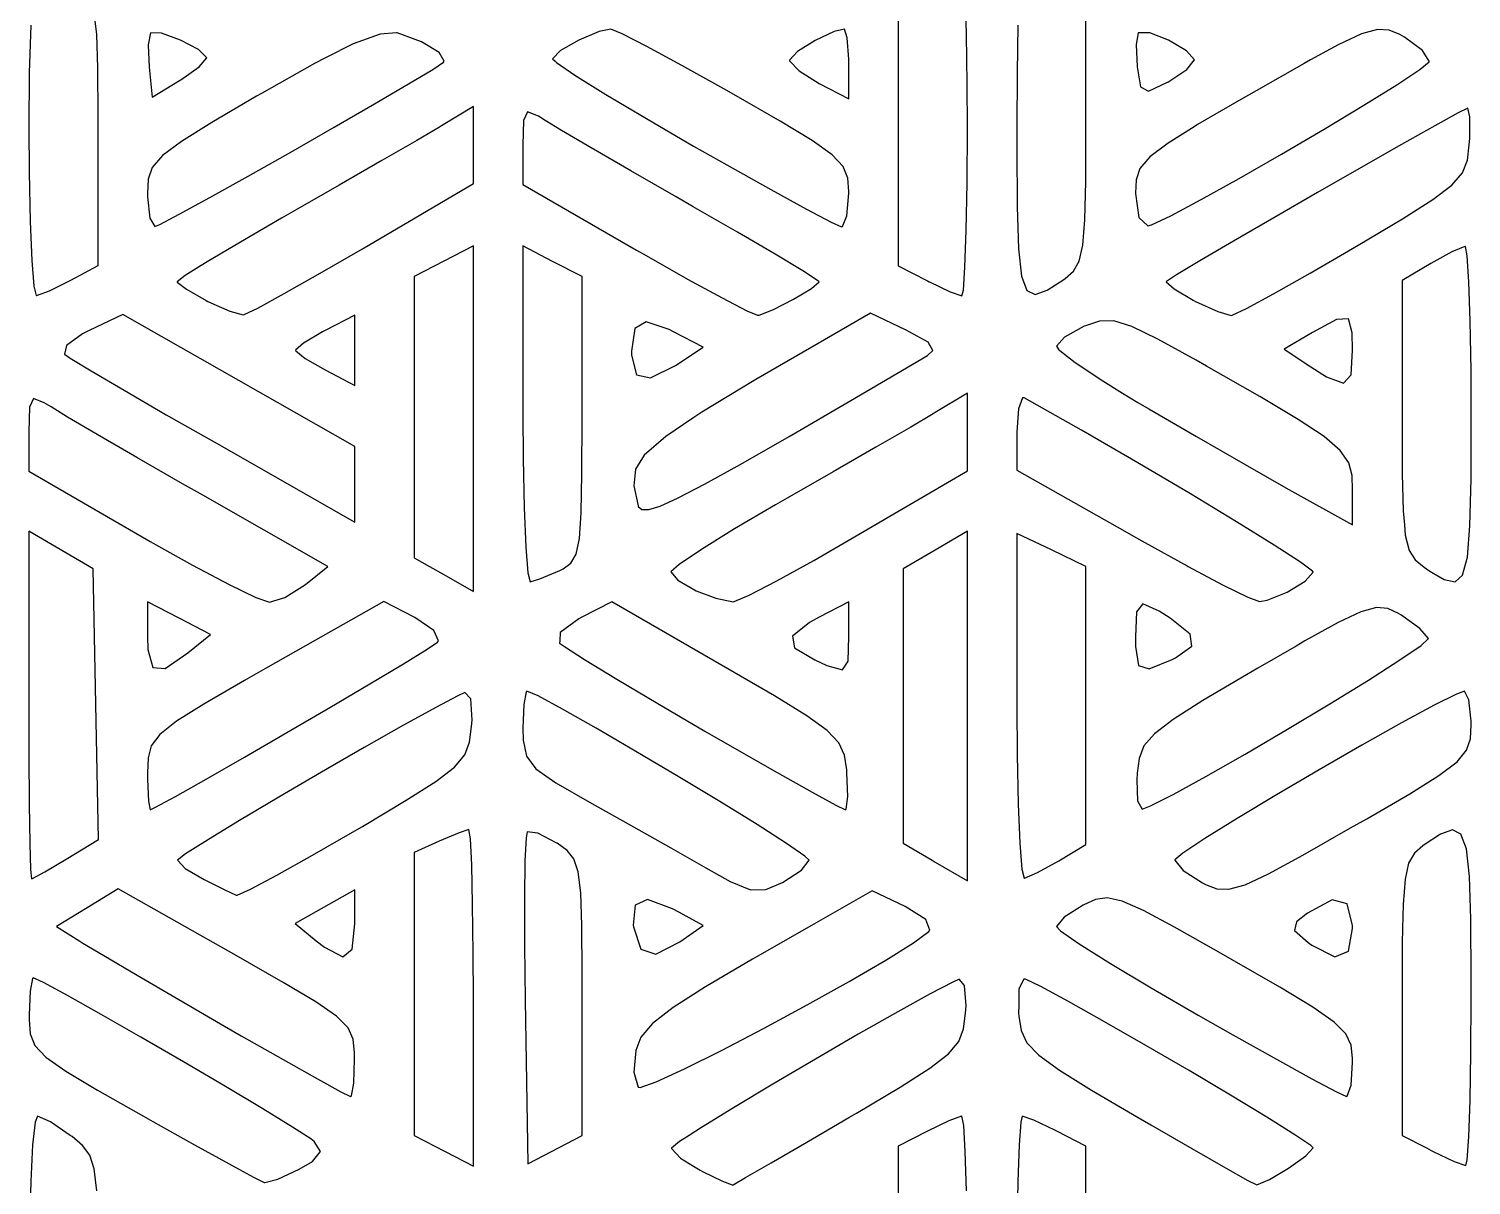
# Model space of a CAD drawing. Extents: x 19 to 403, y -177 to -75.
# Drawn here: x 190.8 to 203.29, y -163.55 to -153.54 of the extents above; entities that cross this region are included whole.
import ezdxf

# ---------------------------------------------------------------- set-up
doc = ezdxf.new("R2010")
doc.units = 0
doc.layers.add('BLACK', color=7, linetype='CONTINUOUS')

msp = doc.modelspace()

# ---------------------------------------------------------------- linework, layer by layer
at = {"layer": 'BLACK', "linetype": 'CONTINUOUS'}
for p, q in [((198.329, -153.204), (198.329, -155.59)), ((198.92, -153.588), (198.91, -153.248)), ((199.954, -154.389), (199.954, -153.204)), ((191.391, -153.589), (191.369, -153.4)), ((190.819, -153.509), (190.807, -153.92)), ((191.855, -153.573), (191.837, -153.677)), ((191.951, -153.577), (191.855, -153.573)), ((191.855, -153.573), (191.855, -153.573)), ((192.115, -153.638), (191.951, -153.577)), ((193.986, -153.574), (193.843, -153.585)), ((193.992, -153.575), (193.986, -153.574)), ((194.203, -153.653), (193.992, -153.575)), ((195.739, -153.564), (195.563, -153.638)), ((195.842, -153.542), (195.739, -153.564)), ((195.938, -153.582), (195.842, -153.542)), ((197.775, -153.563), (197.609, -153.64)), ((197.863, -153.542), (197.775, -153.563)), ((197.888, -153.617), (197.863, -153.542)), ((199.365, -153.509), (199.358, -153.92)), ((200.407, -153.573), (200.389, -153.675)), ((200.506, -153.575), (200.407, -153.573)), ((200.67, -153.639), (200.506, -153.575)), ((202.477, -153.545), (202.339, -153.584)), ((202.578, -153.55), (202.477, -153.545)), ((202.672, -153.59), (202.578, -153.55)), ((191.4, -153.878), (191.391, -153.589)), ((191.837, -153.677), (191.845, -153.871)), ((192.271, -153.72), (192.115, -153.638)), ((193.612, -153.671), (193.37, -153.792)), ((193.843, -153.585), (193.612, -153.671)), ((194.355, -153.745), (194.203, -153.653)), ((195.563, -153.638), (195.405, -153.728)), ((196.153, -153.692), (195.938, -153.582)), ((196.457, -153.856), (196.153, -153.692)), ((197.609, -153.64), (197.456, -153.736)), ((197.901, -153.803), (197.888, -153.617)), ((198.926, -154.015), (198.92, -153.588)), ((200.389, -153.675), (200.397, -153.869)), ((200.824, -153.729), (200.67, -153.639)), ((202.137, -153.679), (201.899, -153.809)), ((202.339, -153.584), (202.137, -153.679)), ((202.713, -153.613), (202.672, -153.59)), ((202.869, -153.728), (202.713, -153.613)), ((192.343, -153.791), (192.271, -153.72)), ((192.277, -153.868), (192.343, -153.792)), ((192.343, -153.792), (192.343, -153.791)), ((193.37, -153.792), (193.276, -153.839)), ((194.399, -153.821), (194.355, -153.745)), ((194.393, -153.829), (194.399, -153.821)), ((195.405, -153.728), (195.336, -153.798)), ((195.336, -153.798), (195.36, -153.821)), ((195.36, -153.821), (195.371, -153.832)), ((197.456, -153.736), (197.388, -153.81)), ((197.388, -153.81), (197.389, -153.816)), ((197.389, -153.816), (197.471, -153.904)), ((197.902, -153.843), (197.901, -153.803)), ((200.895, -153.808), (200.824, -153.729)), ((200.827, -153.893), (200.895, -153.809)), ((200.895, -153.809), (200.895, -153.808)), ((201.899, -153.809), (201.843, -153.84)), ((202.845, -153.891), (202.925, -153.824)), ((202.926, -153.82), (202.869, -153.728)), ((202.925, -153.824), (202.926, -153.82)), ((190.807, -153.92), (190.803, -154.397)), ((191.402, -154.298), (191.4, -153.878)), ((191.845, -153.871), (191.872, -154.131)), ((192.119, -153.981), (192.277, -153.868)), ((193.276, -153.839), (192.816, -154.098)), ((194.091, -154.017), (194.3, -153.891)), ((194.3, -153.891), (194.393, -153.829)), ((195.371, -153.832), (195.531, -153.941)), ((195.531, -153.941), (195.799, -154.108)), ((196.82, -154.058), (196.457, -153.856)), ((197.471, -153.904), (197.645, -154.012)), ((197.902, -154.145), (197.902, -153.843)), ((199.358, -153.92), (199.355, -154.397)), ((200.397, -153.869), (200.397, -153.87)), ((200.397, -153.87), (200.426, -154.043)), ((200.664, -154), (200.827, -153.893)), ((201.843, -153.84), (201.429, -154.075)), ((202.647, -154.023), (202.845, -153.891)), ((191.872, -154.131), (192.107, -153.988)), ((192.107, -153.988), (192.119, -153.981)), ((193.796, -154.19), (194.091, -154.017)), ((196.907, -154.108), (196.82, -154.058)), ((197.645, -154.012), (197.902, -154.145)), ((198.928, -154.397), (198.926, -154.015)), ((200.426, -154.043), (200.495, -154.078)), ((200.495, -154.078), (200.66, -154.002)), ((200.66, -154.002), (200.664, -154)), ((201.429, -154.075), (201.296, -154.151)), ((202.36, -154.201), (202.647, -154.023)), ((192.774, -154.122), (192.388, -154.349)), ((192.816, -154.098), (192.774, -154.122)), ((193.446, -154.392), (193.796, -154.19)), ((195.799, -154.108), (195.973, -154.212)), ((197.308, -154.338), (196.907, -154.108)), ((201.296, -154.151), (200.921, -154.369)), ((202.017, -154.408), (202.36, -154.201)), ((191.402, -154.443), (191.402, -154.298)), ((194.652, -154.212), (194.374, -154.38)), ((194.652, -154.878), (194.652, -154.212)), ((195.121, -154.259), (195.085, -154.332)), ((195.214, -154.295), (195.121, -154.259)), ((195.272, -154.332), (195.214, -154.295)), ((195.973, -154.212), (196.149, -154.317)), ((196.149, -154.317), (196.556, -154.554)), ((203.176, -154.268), (202.976, -154.378)), ((203.259, -154.226), (203.176, -154.268)), ((203.279, -154.301), (203.259, -154.226)), ((203.259, -154.226), (203.259, -154.226)), ((203.277, -154.488), (203.279, -154.301)), ((190.803, -154.397), (190.806, -154.779)), ((191.402, -155.589), (191.402, -154.443)), ((192.388, -154.349), (192.124, -154.514)), ((193.072, -154.606), (193.446, -154.392)), ((194.357, -154.39), (194.161, -154.505)), ((194.374, -154.38), (194.357, -154.39)), ((195.085, -154.332), (195.079, -154.546)), ((195.414, -154.419), (195.272, -154.332)), ((195.672, -154.571), (195.414, -154.419)), ((197.584, -154.505), (197.308, -154.338)), ((198.925, -154.874), (198.928, -154.397)), ((199.355, -154.397), (199.356, -154.568)), ((199.953, -154.862), (199.954, -154.389)), ((200.89, -154.389), (200.666, -154.528)), ((200.921, -154.369), (200.89, -154.389)), ((201.647, -154.624), (202.017, -154.408)), ((202.976, -154.378), (202.686, -154.541)), ((192.124, -154.514), (191.96, -154.637)), ((194.161, -154.505), (193.859, -154.68)), ((195.079, -154.546), (195.079, -154.886)), ((196.014, -154.769), (195.672, -154.571)), ((196.556, -154.554), (196.846, -154.718)), ((197.758, -154.63), (197.584, -154.505)), ((199.356, -154.568), (199.359, -155.08)), ((200.666, -154.528), (200.507, -154.647)), ((202.686, -154.541), (202.338, -154.739)), ((203.256, -154.676), (203.273, -154.544)), ((203.273, -154.544), (203.277, -154.488)), ((191.96, -154.637), (191.872, -154.739)), ((192.703, -154.814), (193.072, -154.606)), ((193.859, -154.68), (193.49, -154.893)), ((197.853, -154.731), (197.758, -154.63)), ((200.507, -154.647), (200.422, -154.747)), ((201.282, -154.834), (201.647, -154.624)), ((203.214, -154.785), (203.256, -154.676)), ((190.806, -154.779), (190.814, -155.206)), ((191.872, -154.739), (191.836, -154.84)), ((192.37, -154.999), (192.703, -154.814)), ((196.407, -154.995), (196.014, -154.769)), ((196.846, -154.718), (197.225, -154.931)), ((197.893, -154.831), (197.853, -154.731)), ((200.422, -154.747), (200.388, -154.846)), ((202.338, -154.739), (201.96, -154.956)), ((203.122, -154.892), (203.214, -154.785)), ((191.836, -154.84), (191.83, -154.961)), ((193.49, -154.893), (193.091, -155.121)), ((193.69, -155.443), (194.652, -154.878)), ((195.079, -154.886), (196.064, -155.454)), ((197.225, -154.931), (197.534, -155.1)), ((197.902, -154.948), (197.893, -154.831)), ((197.902, -154.963), (197.902, -154.948)), ((198.918, -155.285), (198.925, -154.874)), ((199.946, -155.193), (199.953, -154.862)), ((200.388, -154.846), (200.382, -154.963)), ((200.952, -155.017), (201.282, -154.834)), ((202.957, -155.018), (203.122, -154.892)), ((191.83, -154.961), (191.83, -154.994)), ((191.83, -154.994), (191.851, -155.177)), ((192.105, -155.145), (192.37, -154.999)), ((196.555, -155.079), (196.407, -154.995)), ((197.885, -155.157), (197.902, -154.963)), ((200.382, -154.963), (200.382, -154.966)), ((200.382, -154.966), (200.411, -155.173)), ((200.689, -155.157), (200.952, -155.017)), ((201.96, -154.956), (201.582, -155.174)), ((202.694, -155.184), (202.957, -155.018)), ((191.851, -155.177), (191.894, -155.25)), ((191.936, -155.232), (192.105, -155.145)), ((192.989, -155.179), (192.635, -155.385)), ((193.091, -155.121), (192.989, -155.179)), ((196.938, -155.3), (196.555, -155.079)), ((197.534, -155.1), (197.748, -155.212)), ((197.846, -155.251), (197.885, -155.157)), ((199.359, -155.08), (199.37, -155.444)), ((199.928, -155.413), (199.946, -155.193)), ((200.411, -155.173), (200.489, -155.245)), ((200.523, -155.235), (200.689, -155.157)), ((201.582, -155.174), (201.232, -155.377)), ((202.31, -155.413), (202.694, -155.184)), ((190.814, -155.206), (190.828, -155.545)), ((191.894, -155.25), (191.936, -155.232)), ((197.263, -155.49), (196.938, -155.3)), ((197.748, -155.212), (197.839, -155.252)), ((197.839, -155.252), (197.846, -155.251)), ((198.907, -155.603), (198.918, -155.285)), ((200.489, -155.245), (200.523, -155.235)), ((192.635, -155.385), (192.348, -155.556)), ((193.325, -155.654), (193.69, -155.443)), ((194.652, -155.419), (194.139, -155.684)), ((194.652, -158.409), (194.652, -155.419)), ((195.336, -155.552), (195.079, -155.419)), ((195.079, -155.419), (195.079, -156.875)), ((199.37, -155.444), (199.397, -155.679)), ((199.897, -155.551), (199.928, -155.413)), ((201.232, -155.377), (200.941, -155.548)), ((201.895, -155.654), (202.263, -155.44)), ((202.263, -155.44), (202.31, -155.413)), ((203.234, -155.424), (203.122, -155.47)), ((203.239, -155.423), (203.234, -155.424)), ((203.255, -155.504), (203.239, -155.423)), ((190.828, -155.545), (190.846, -155.768)), ((192.348, -155.556), (192.295, -155.589)), ((195.592, -155.684), (195.336, -155.552)), ((196.064, -155.454), (196.146, -155.501)), ((196.146, -155.501), (196.505, -155.705)), ((197.503, -155.634), (197.263, -155.49)), ((199.847, -155.636), (199.897, -155.551)), ((200.941, -155.548), (200.738, -155.669)), ((202.939, -155.57), (202.691, -155.717)), ((203.122, -155.47), (202.939, -155.57)), ((203.27, -155.728), (203.255, -155.504)), ((191.167, -155.716), (191.402, -155.589)), ((192.156, -155.675), (192.086, -155.728)), ((192.295, -155.589), (192.156, -155.675)), ((193.013, -155.831), (193.325, -155.654)), ((194.139, -155.684), (194.139, -156.018)), ((195.592, -156.909), (195.592, -155.684)), ((197.631, -155.717), (197.503, -155.634)), ((198.329, -155.59), (198.582, -155.72)), ((198.893, -155.8), (198.907, -155.603)), ((199.397, -155.679), (199.443, -155.805)), ((199.762, -155.708), (199.774, -155.699)), ((199.774, -155.699), (199.847, -155.636)), ((200.738, -155.669), (200.652, -155.725)), ((201.579, -155.833), (201.895, -155.654)), ((190.846, -155.768), (190.867, -155.847)), ((190.868, -155.847), (190.982, -155.807)), ((190.982, -155.807), (191.167, -155.716)), ((192.086, -155.728), (192.087, -155.731)), ((192.087, -155.731), (192.167, -155.794)), ((192.167, -155.794), (192.338, -155.891)), ((196.505, -155.705), (196.806, -155.869)), ((197.424, -155.879), (197.578, -155.788)), ((197.578, -155.788), (197.645, -155.73)), ((197.645, -155.73), (197.631, -155.717)), ((198.582, -155.72), (198.598, -155.729)), ((198.598, -155.729), (198.601, -155.73)), ((198.601, -155.73), (198.78, -155.815)), ((198.78, -155.815), (198.881, -155.851)), ((198.881, -155.851), (198.893, -155.8)), ((199.443, -155.805), (199.515, -155.839)), ((199.515, -155.839), (199.62, -155.8)), ((199.62, -155.8), (199.762, -155.708)), ((200.652, -155.725), (200.65, -155.729)), ((200.65, -155.729), (200.717, -155.791)), ((200.717, -155.791), (200.883, -155.887)), ((202.691, -155.717), (202.691, -156.891)), ((203.281, -156.068), (203.27, -155.728)), ((190.867, -155.847), (190.868, -155.847)), ((192.338, -155.891), (192.352, -155.899)), ((192.352, -155.899), (192.543, -155.984)), ((192.784, -155.956), (193.013, -155.831)), ((196.806, -155.869), (197.018, -155.979)), ((197.25, -155.968), (197.424, -155.879)), ((200.883, -155.887), (200.903, -155.898)), ((200.903, -155.898), (201.095, -155.985)), ((201.344, -155.96), (201.579, -155.833)), ((191.616, -156.011), (191.325, -156.149)), ((192.621, -156.582), (191.616, -156.011)), ((192.543, -155.984), (192.659, -156.015)), ((192.659, -156.015), (192.666, -156.013)), ((192.666, -156.013), (192.784, -155.956)), ((193.625, -156.018), (193.369, -156.15)), ((193.625, -156.625), (193.625, -156.018)), ((194.139, -156.018), (194.14, -157.808)), ((197.018, -155.979), (197.111, -156.019)), ((197.111, -156.019), (197.124, -156.017)), ((197.124, -156.017), (197.25, -155.968)), ((198.09, -155.999), (197.58, -156.295)), ((198.399, -156.146), (198.09, -155.999)), ((200.073, -156.069), (199.95, -156.109)), ((200.195, -156.067), (200.073, -156.069)), ((200.352, -156.115), (200.195, -156.067)), ((201.095, -155.985), (201.211, -156.021)), ((201.211, -156.021), (201.221, -156.018)), ((201.221, -156.018), (201.344, -155.96)), ((202.124, -156.054), (201.915, -156.167)), ((202.226, -156.05), (202.124, -156.054)), ((202.26, -156.171), (202.226, -156.05)), ((203.288, -156.495), (203.281, -156.068)), ((191.268, -156.178), (191.129, -156.281)), ((191.325, -156.149), (191.268, -156.178)), ((193.345, -156.163), (193.18, -156.26)), ((193.369, -156.15), (193.345, -156.163)), ((196.048, -156.134), (196.02, -156.33)), ((196.148, -156.075), (196.048, -156.134)), ((196.347, -156.143), (196.148, -156.075)), ((196.384, -156.162), (196.347, -156.143)), ((196.641, -156.295), (196.384, -156.162)), ((198.587, -156.25), (198.399, -156.146)), ((199.939, -156.114), (199.768, -156.207)), ((199.95, -156.109), (199.939, -156.114)), ((200.578, -156.225), (200.352, -156.115)), ((201.915, -156.167), (201.669, -156.313)), ((202.263, -156.321), (202.26, -156.171)), ((191.129, -156.281), (191.111, -156.355)), ((193.18, -156.26), (193.112, -156.321)), ((193.112, -156.321), (193.113, -156.325)), ((196.4, -156.453), (196.641, -156.295)), ((197.58, -156.295), (197.097, -156.575)), ((198.583, -156.367), (198.63, -156.323)), ((198.63, -156.323), (198.587, -156.25)), ((199.768, -156.207), (199.698, -156.286)), ((199.698, -156.286), (199.721, -156.318)), ((199.721, -156.318), (199.727, -156.323)), ((199.727, -156.323), (199.862, -156.428)), ((200.909, -156.408), (200.578, -156.225)), ((201.669, -156.313), (201.902, -156.466)), ((202.249, -156.534), (202.263, -156.321)), ((191.111, -156.355), (191.161, -156.389)), ((191.161, -156.389), (191.343, -156.5)), ((193.113, -156.325), (193.196, -156.393)), ((193.196, -156.393), (193.369, -156.492)), ((196.02, -156.33), (196.021, -156.364)), ((196.021, -156.364), (196.063, -156.533)), ((197.918, -156.757), (198.583, -156.367)), ((199.862, -156.428), (200.1, -156.587)), ((200.997, -156.458), (200.909, -156.408)), ((191.343, -156.5), (191.629, -156.668)), ((193.369, -156.492), (193.625, -156.625)), ((196.063, -156.533), (196.185, -156.561)), ((196.185, -156.561), (196.4, -156.453)), ((201.459, -156.722), (200.997, -156.458)), ((201.902, -156.466), (202.037, -156.55)), ((202.037, -156.55), (202.184, -156.606)), ((202.184, -156.606), (202.249, -156.534)), ((203.289, -156.877), (203.288, -156.495)), ((191.629, -156.668), (191.992, -156.879)), ((193.625, -157.154), (192.621, -156.582)), ((197.081, -156.584), (196.63, -156.856)), ((197.097, -156.575), (197.081, -156.584)), ((198.928, -156.692), (198.65, -156.86)), ((198.928, -157.366), (198.928, -156.692)), ((200.1, -156.587), (200.271, -156.692)), ((200.271, -156.692), (200.403, -156.773)), ((190.809, -156.813), (190.803, -157.027)), ((190.844, -156.739), (190.809, -156.813)), ((190.937, -156.775), (190.844, -156.739)), ((190.996, -156.812), (190.937, -156.775)), ((191.137, -156.899), (190.996, -156.812)), ((197.384, -157.067), (197.918, -156.757)), ((199.406, -156.732), (199.37, -156.827)), ((199.42, -156.732), (199.406, -156.732)), ((199.916, -157.014), (199.42, -156.732)), ((200.403, -156.773), (200.498, -156.829)), ((201.792, -156.92), (201.459, -156.722)), ((191.395, -157.051), (191.137, -156.899)), ((191.992, -156.879), (192.407, -157.115)), ((195.079, -156.875), (195.082, -157.259)), ((195.591, -157.39), (195.592, -156.909)), ((196.552, -156.909), (196.318, -157.067)), ((196.63, -156.856), (196.552, -156.909)), ((198.633, -156.87), (198.437, -156.986)), ((198.65, -156.86), (198.633, -156.87)), ((199.37, -156.827), (199.355, -157.027)), ((200.498, -156.829), (200.911, -157.069)), ((202.017, -157.069), (201.792, -156.92)), ((202.691, -156.891), (202.691, -156.931)), ((202.691, -156.931), (202.693, -157.391)), ((203.288, -157.435), (203.289, -156.877)), ((190.803, -157.027), (190.803, -157.368)), ((191.738, -157.249), (191.395, -157.051)), ((196.318, -157.067), (196.131, -157.228)), ((196.968, -157.306), (197.384, -157.067)), ((198.437, -156.986), (198.135, -157.16)), ((199.355, -157.027), (199.355, -157.358)), ((200.403, -157.296), (199.916, -157.014)), ((200.911, -157.069), (201.333, -157.311)), ((202.156, -157.188), (202.017, -157.069)), ((192.407, -157.115), (193.625, -157.808)), ((193.625, -157.808), (193.625, -157.154)), ((198.135, -157.16), (197.766, -157.373)), ((202.23, -157.295), (202.156, -157.188)), ((192.132, -157.476), (191.738, -157.249)), ((195.082, -157.259), (195.09, -157.686)), ((196.131, -157.228), (196.055, -157.35)), ((196.653, -157.48), (196.968, -157.306)), ((200.858, -157.565), (200.403, -157.296)), ((201.333, -157.311), (201.686, -157.511)), ((202.258, -157.406), (202.23, -157.295)), ((190.803, -157.368), (191.783, -157.935)), ((195.585, -157.728), (195.591, -157.39)), ((196.055, -157.35), (196.039, -157.495)), ((197.766, -157.373), (197.367, -157.601)), ((197.966, -157.928), (198.928, -157.366)), ((199.355, -157.358), (200.291, -157.888)), ((202.263, -157.532), (202.258, -157.406)), ((202.693, -157.391), (202.701, -157.711)), ((203.279, -157.84), (203.288, -157.435)), ((192.289, -157.565), (192.132, -157.476)), ((193.39, -158.193), (192.289, -157.565)), ((196.039, -157.495), (196.077, -157.668)), ((196.425, -157.599), (196.653, -157.48)), ((201.259, -157.806), (200.858, -157.565)), ((201.686, -157.511), (202.263, -157.833)), ((202.263, -157.833), (202.263, -157.532)), ((195.09, -157.686), (195.104, -158.024)), ((196.077, -157.668), (196.079, -157.672)), ((196.079, -157.672), (196.111, -157.698)), ((196.111, -157.698), (196.169, -157.7)), ((196.169, -157.7), (196.269, -157.67)), ((196.269, -157.67), (196.425, -157.599)), ((197.267, -157.658), (196.912, -157.868)), ((197.367, -157.601), (197.267, -157.658)), ((194.14, -157.808), (194.14, -158.117)), ((195.57, -157.951), (195.585, -157.728)), ((201.584, -158.007), (201.259, -157.806)), ((202.701, -157.711), (202.711, -157.833)), ((191.359, -158.212), (190.803, -157.888)), ((190.803, -157.888), (190.803, -159.392)), ((191.783, -157.935), (191.854, -157.976)), ((196.912, -157.868), (196.625, -158.046)), ((197.598, -158.14), (197.966, -157.928)), ((198.928, -157.888), (198.65, -158.05)), ((198.928, -160.912), (198.928, -157.888)), ((199.355, -157.906), (199.355, -159.401)), ((199.655, -158.049), (199.355, -157.906)), ((200.291, -157.888), (200.366, -157.93)), ((200.366, -157.93), (200.464, -157.986)), ((202.711, -157.833), (202.719, -157.922)), ((202.719, -157.922), (202.752, -158.053)), ((203.256, -158.112), (203.279, -157.84)), ((191.854, -157.976), (192.221, -158.182)), ((195.104, -158.024), (195.122, -158.246)), ((195.541, -158.087), (195.57, -157.951)), ((196.625, -158.046), (196.432, -158.175)), ((198.65, -158.05), (198.372, -158.212)), ((199.954, -158.192), (199.655, -158.049)), ((200.464, -157.986), (200.83, -158.188)), ((201.811, -158.154), (201.584, -158.007)), ((202.752, -158.053), (202.805, -158.135)), ((192.221, -158.182), (192.537, -158.349)), ((193.199, -158.347), (193.39, -158.193)), ((194.14, -158.117), (194.272, -158.193)), ((194.272, -158.193), (194.396, -158.263)), ((195.428, -158.213), (195.495, -158.165)), ((195.495, -158.165), (195.541, -158.087)), ((196.432, -158.175), (196.362, -158.239)), ((197.278, -158.316), (197.598, -158.14)), ((199.954, -159.395), (199.954, -158.192)), ((200.83, -158.188), (200.838, -158.192)), ((200.838, -158.192), (201.137, -158.35)), ((201.916, -158.233), (201.811, -158.154)), ((202.805, -158.135), (202.881, -158.198)), ((203.215, -158.268), (203.256, -158.112)), ((191.383, -159.383), (191.359, -158.212)), ((194.396, -158.263), (194.652, -158.409)), ((195.122, -158.246), (195.144, -158.325)), ((195.144, -158.325), (195.228, -158.3)), ((195.228, -158.3), (195.4, -158.227)), ((195.4, -158.227), (195.428, -158.213)), ((196.362, -158.239), (196.421, -158.31)), ((196.421, -158.31), (196.58, -158.403)), ((197.038, -158.44), (197.278, -158.316)), ((198.372, -158.212), (198.372, -160.588)), ((201.695, -158.414), (201.852, -158.32)), ((201.852, -158.32), (201.921, -158.241)), ((201.921, -158.241), (201.916, -158.233)), ((202.881, -158.198), (202.922, -158.227)), ((202.922, -158.227), (202.946, -158.241)), ((202.946, -158.241), (203.054, -158.306)), ((203.054, -158.306), (203.15, -158.326)), ((203.15, -158.326), (203.215, -158.268)), ((192.537, -158.349), (192.769, -158.461)), ((193.018, -158.462), (193.199, -158.347)), ((196.58, -158.403), (196.751, -158.467)), ((196.909, -158.495), (197.038, -158.44)), ((201.137, -158.35), (201.356, -158.458)), ((201.523, -158.483), (201.695, -158.414)), ((191.83, -158.498), (191.83, -158.799)), ((192.103, -158.639), (191.83, -158.498)), ((192.769, -158.461), (192.885, -158.502)), ((192.885, -158.502), (193.018, -158.462)), ((193.875, -158.494), (193.372, -158.781)), ((194.145, -158.634), (193.875, -158.494)), ((195.851, -158.497), (195.584, -158.635)), ((196.855, -159.078), (195.851, -158.497)), ((196.751, -158.467), (196.901, -158.497)), ((196.901, -158.497), (196.909, -158.495)), ((197.902, -158.498), (197.645, -158.63)), ((197.902, -158.799), (197.902, -158.498)), ((200.448, -158.517), (200.392, -158.584)), ((200.588, -158.578), (200.448, -158.517)), ((201.356, -158.458), (201.456, -158.496)), ((201.456, -158.496), (201.523, -158.483)), ((202.469, -158.548), (202.335, -158.585)), ((202.567, -158.556), (202.469, -158.548)), ((202.659, -158.599), (202.567, -158.556)), ((192.377, -158.781), (192.103, -158.639)), ((194.308, -158.746), (194.145, -158.634)), ((195.565, -158.645), (195.404, -158.763)), ((195.584, -158.635), (195.565, -158.645)), ((197.561, -158.676), (197.415, -158.794)), ((197.645, -158.63), (197.561, -158.676)), ((200.392, -158.584), (200.382, -158.801)), ((200.684, -158.64), (200.588, -158.578)), ((200.856, -158.778), (200.684, -158.64)), ((202.138, -158.678), (201.85, -158.837)), ((202.335, -158.585), (202.138, -158.678)), ((202.681, -158.612), (202.659, -158.599)), ((202.844, -158.729), (202.681, -158.612)), ((191.83, -158.799), (191.833, -158.911)), ((192.179, -158.941), (192.377, -158.781)), ((193.372, -158.781), (192.853, -159.075)), ((194.348, -158.837), (194.308, -158.746)), ((195.404, -158.763), (195.399, -158.837)), ((197.415, -158.794), (197.43, -158.895)), ((197.895, -159.013), (197.902, -158.799)), ((200.382, -158.801), (200.383, -158.884)), ((200.87, -158.882), (200.856, -158.778)), ((202.92, -158.816), (202.844, -158.729)), ((202.856, -158.875), (202.92, -158.816)), ((191.833, -158.911), (191.875, -159.067)), ((191.983, -159.074), (192.179, -158.941)), ((194.045, -159.034), (194.25, -158.909)), ((194.25, -158.909), (194.34, -158.848)), ((194.34, -158.848), (194.348, -158.837)), ((195.399, -158.837), (195.398, -158.855)), ((195.398, -158.855), (195.44, -158.886)), ((195.44, -158.886), (195.614, -158.998)), ((197.43, -158.895), (197.606, -159.001)), ((200.383, -158.884), (200.409, -159.049)), ((200.729, -158.983), (200.87, -158.882)), ((201.773, -158.882), (201.443, -159.073)), ((201.85, -158.837), (201.773, -158.882)), ((202.673, -159.001), (202.856, -158.875)), ((191.875, -159.067), (191.983, -159.074)), ((193.755, -159.208), (194.045, -159.034)), ((195.614, -158.998), (195.893, -159.167)), ((197.606, -159.001), (197.71, -159.048)), ((197.71, -159.048), (197.846, -159.086)), ((197.846, -159.086), (197.895, -159.013)), ((200.409, -159.049), (200.502, -159.078)), ((200.502, -159.078), (200.702, -158.996)), ((200.702, -158.996), (200.729, -158.983)), ((202.399, -159.176), (202.673, -159.001)), ((192.67, -159.18), (192.317, -159.384)), ((192.853, -159.075), (192.67, -159.18)), ((195.893, -159.167), (196.249, -159.379)), ((197.258, -159.313), (196.855, -159.078)), ((201.345, -159.13), (200.967, -159.353)), ((201.443, -159.073), (201.345, -159.13)), ((202.065, -159.381), (202.399, -159.176)), ((193.409, -159.412), (193.755, -159.208)), ((194.517, -159.311), (194.326, -159.412)), ((194.577, -159.284), (194.517, -159.311)), ((194.628, -159.338), (194.577, -159.284)), ((195.108, -159.277), (195.088, -159.386)), ((195.115, -159.272), (195.108, -159.277)), ((195.212, -159.313), (195.115, -159.272)), ((195.422, -159.426), (195.212, -159.313)), ((197.537, -159.484), (197.258, -159.313)), ((203.161, -159.297), (202.968, -159.393)), ((203.231, -159.272), (203.161, -159.297)), ((203.27, -159.347), (203.231, -159.272)), ((190.803, -159.392), (190.804, -159.82)), ((191.407, -160.554), (191.383, -159.383)), ((192.317, -159.384), (192.08, -159.532)), ((193.037, -159.629), (193.409, -159.412)), ((194.326, -159.412), (194.045, -159.567)), ((194.64, -159.523), (194.628, -159.338)), ((195.088, -159.386), (195.083, -159.523)), ((195.714, -159.591), (195.422, -159.426)), ((196.249, -159.379), (196.656, -159.617)), ((199.355, -159.401), (199.358, -159.821)), ((199.954, -160.597), (199.954, -159.395)), ((200.967, -159.353), (200.709, -159.516)), ((201.699, -159.601), (202.065, -159.381)), ((202.968, -159.393), (202.686, -159.546)), ((203.289, -159.531), (203.27, -159.347)), ((192.08, -159.532), (191.936, -159.645)), ((194.045, -159.567), (193.706, -159.76)), ((194.636, -159.578), (194.64, -159.523)), ((195.083, -159.523), (195.08, -159.592)), ((197.714, -159.613), (197.537, -159.484)), ((200.709, -159.516), (200.547, -159.64)), ((202.686, -159.546), (202.344, -159.738)), ((203.283, -159.683), (203.289, -159.564)), ((203.289, -159.564), (203.289, -159.531)), ((191.936, -159.645), (191.862, -159.743)), ((192.671, -159.842), (193.037, -159.629)), ((194.619, -159.712), (194.636, -159.578)), ((195.08, -159.592), (195.082, -159.696)), ((196.058, -159.792), (195.714, -159.591)), ((196.656, -159.617), (196.911, -159.764)), ((197.815, -159.719), (197.714, -159.613)), ((200.547, -159.64), (200.456, -159.745)), ((201.332, -159.816), (201.699, -159.601)), ((203.25, -159.783), (203.283, -159.683)), ((190.804, -159.82), (190.807, -160.25)), ((191.862, -159.743), (191.835, -159.847)), ((193.706, -159.76), (193.336, -159.973)), ((194.578, -159.822), (194.619, -159.712)), ((195.082, -159.696), (195.11, -159.833)), ((196.425, -160.01), (196.058, -159.792)), ((196.911, -159.764), (197.282, -159.976)), ((197.864, -159.825), (197.815, -159.719)), ((200.456, -159.745), (200.415, -159.853)), ((200.992, -160.011), (201.332, -159.816)), ((202.344, -159.738), (201.973, -159.951)), ((203.167, -159.882), (203.25, -159.783)), ((191.835, -159.847), (191.83, -159.977)), ((192.339, -160.032), (192.671, -159.842)), ((194.327, -160.052), (194.489, -159.928)), ((194.489, -159.928), (194.578, -159.822)), ((195.11, -159.833), (195.193, -159.944)), ((195.193, -159.944), (195.365, -160.066)), ((197.883, -159.951), (197.864, -159.825)), ((199.358, -159.821), (199.367, -160.25)), ((200.415, -159.853), (200.398, -159.982)), ((203.01, -160.001), (203.167, -159.882)), ((191.83, -159.977), (191.831, -160.035)), ((191.831, -160.035), (191.838, -160.222)), ((192.072, -160.183), (192.339, -160.032)), ((193.336, -159.973), (192.967, -160.189)), ((194.069, -160.216), (194.327, -160.052)), ((195.365, -160.066), (195.657, -160.231)), ((196.785, -160.227), (196.425, -160.01)), ((197.282, -159.976), (197.584, -160.145)), ((197.885, -159.978), (197.883, -159.951)), ((197.893, -160.184), (197.885, -159.978)), ((200.398, -159.982), (200.394, -160.038)), ((200.394, -160.038), (200.402, -160.221)), ((200.71, -160.166), (200.992, -160.011)), ((201.973, -159.951), (201.603, -160.169)), ((202.757, -160.159), (203.01, -160.001)), ((191.9, -160.276), (192.072, -160.183)), ((192.967, -160.189), (192.628, -160.39)), ((197.584, -160.145), (197.789, -160.257)), ((197.879, -160.293), (197.893, -160.184)), ((200.514, -160.265), (200.71, -160.166)), ((201.603, -160.169), (201.263, -160.373)), ((202.385, -160.375), (202.757, -160.159)), ((190.807, -160.25), (190.812, -160.591)), ((191.838, -160.222), (191.852, -160.298)), ((191.852, -160.298), (191.9, -160.276)), ((193.69, -160.442), (194.069, -160.216)), ((195.657, -160.231), (195.992, -160.418)), ((197.108, -160.426), (196.785, -160.227)), ((197.789, -160.257), (197.873, -160.298)), ((197.873, -160.298), (197.879, -160.293)), ((199.367, -160.25), (199.381, -160.588)), ((200.402, -160.221), (200.441, -160.292)), ((200.441, -160.292), (200.514, -160.265)), ((192.628, -160.39), (192.358, -160.554)), ((193.625, -160.48), (193.69, -160.442)), ((195.992, -160.418), (196.362, -160.626)), ((197.363, -160.589), (197.108, -160.426)), ((201.263, -160.373), (200.983, -160.546)), ((202.245, -160.455), (202.385, -160.375)), ((191.126, -160.725), (191.407, -160.554)), ((192.349, -160.56), (192.159, -160.68)), ((192.358, -160.554), (192.349, -160.56)), ((193.26, -160.691), (193.625, -160.48)), ((194.356, -160.568), (194.139, -160.668)), ((194.528, -160.496), (194.356, -160.568)), ((194.613, -160.469), (194.528, -160.496)), ((194.626, -160.55), (194.613, -160.469)), ((194.637, -160.774), (194.626, -160.55)), ((195.108, -160.54), (195.098, -160.74)), ((195.117, -160.488), (195.108, -160.54)), ((195.21, -160.5), (195.117, -160.488)), ((195.374, -160.586), (195.21, -160.5)), ((200.983, -160.546), (200.794, -160.672)), ((201.831, -160.691), (202.245, -160.455)), ((203.023, -160.51), (202.881, -160.602)), ((203.128, -160.472), (203.023, -160.51)), ((203.201, -160.508), (203.128, -160.472)), ((203.248, -160.637), (203.201, -160.508)), ((190.812, -160.591), (190.818, -160.816)), ((192.159, -160.68), (192.089, -160.733)), ((192.95, -160.865), (193.26, -160.691)), ((194.139, -160.668), (194.139, -163.116)), ((195.376, -160.588), (195.374, -160.586)), ((195.462, -160.649), (195.376, -160.588)), ((195.521, -160.721), (195.462, -160.649)), ((196.362, -160.626), (196.664, -160.8)), ((197.522, -160.698), (197.363, -160.589)), ((198.372, -160.588), (198.622, -160.734)), ((199.381, -160.588), (199.399, -160.811)), ((199.719, -160.739), (199.954, -160.597)), ((200.794, -160.672), (200.724, -160.732)), ((201.536, -160.851), (201.831, -160.691)), ((202.798, -160.673), (202.748, -160.759)), ((202.87, -160.61), (202.798, -160.673)), ((202.881, -160.602), (202.87, -160.61)), ((203.274, -160.876), (203.248, -160.637)), ((190.818, -160.816), (190.825, -160.896)), ((190.942, -160.835), (191.126, -160.725)), ((192.089, -160.733), (192.089, -160.734)), ((192.089, -160.734), (192.157, -160.805)), ((192.157, -160.805), (192.321, -160.902)), ((194.645, -161.114), (194.637, -160.774)), ((195.098, -160.74), (195.093, -161.06)), ((195.559, -160.834), (195.521, -160.721)), ((196.664, -160.8), (196.875, -160.918)), ((197.492, -160.82), (197.559, -160.734)), ((197.559, -160.734), (197.522, -160.698)), ((198.622, -160.734), (198.65, -160.75)), ((198.65, -160.75), (198.928, -160.912)), ((199.399, -160.811), (199.42, -160.889)), ((199.536, -160.84), (199.719, -160.739)), ((200.724, -160.732), (200.724, -160.734)), ((200.724, -160.734), (200.796, -160.823)), ((202.748, -160.759), (202.717, -160.897)), ((190.825, -160.896), (190.834, -160.893)), ((190.834, -160.893), (190.942, -160.835)), ((192.321, -160.902), (192.5, -160.99)), ((192.722, -160.986), (192.95, -160.865)), ((195.581, -161.017), (195.559, -160.834)), ((196.875, -160.918), (197.05, -160.99)), ((197.182, -160.989), (197.327, -160.928)), ((197.327, -160.928), (197.328, -160.927)), ((197.328, -160.927), (197.492, -160.82)), ((199.42, -160.889), (199.421, -160.889)), ((199.421, -160.889), (199.536, -160.84)), ((200.796, -160.823), (200.962, -160.93)), ((200.962, -160.93), (200.989, -160.944)), ((200.989, -160.944), (201.087, -160.982)), ((201.333, -160.946), (201.536, -160.851)), ((202.717, -160.897), (202.699, -161.118)), ((203.286, -161.244), (203.274, -160.876)), ((191.575, -160.983), (191.308, -161.146)), ((192.598, -161.56), (191.575, -160.983)), ((192.5, -160.99), (192.599, -161.038)), ((192.599, -161.038), (192.607, -161.038)), ((192.607, -161.038), (192.722, -160.986)), ((193.625, -160.99), (193.109, -161.282)), ((193.625, -161.286), (193.625, -160.99)), ((195.093, -161.06), (195.093, -161.472)), ((195.59, -161.3), (195.581, -161.017)), ((197.05, -160.99), (197.182, -160.989)), ((198.104, -161), (197.579, -161.299)), ((198.389, -161.136), (198.104, -161)), ((200.138, -161.061), (200.037, -161.075)), ((200.267, -161.089), (200.138, -161.061)), ((201.087, -160.982), (201.192, -160.986)), ((201.192, -160.986), (201.333, -160.946)), ((191.308, -161.146), (191.041, -161.308)), ((194.65, -161.541), (194.645, -161.114)), ((196.051, -161.122), (196.036, -161.296)), ((196.16, -161.075), (196.051, -161.122)), ((196.376, -161.154), (196.16, -161.075)), ((196.437, -161.187), (196.376, -161.154)), ((196.641, -161.299), (196.437, -161.187)), ((198.567, -161.248), (198.389, -161.136)), ((199.929, -161.123), (199.765, -161.228)), ((199.936, -161.12), (199.929, -161.123)), ((200.037, -161.075), (199.936, -161.12)), ((200.452, -161.17), (200.267, -161.089)), ((200.722, -161.313), (200.452, -161.17)), ((201.873, -161.191), (201.778, -161.267)), ((202.085, -161.077), (201.873, -161.191)), ((202.215, -161.113), (202.085, -161.077)), ((202.263, -161.299), (202.215, -161.113)), ((202.699, -161.118), (202.695, -161.324)), ((191.041, -161.308), (191.243, -161.434)), ((193.109, -161.282), (193.291, -161.431)), ((193.603, -161.505), (193.625, -161.286)), ((195.592, -161.712), (195.59, -161.3)), ((196.036, -161.296), (196.038, -161.311)), ((196.038, -161.311), (196.101, -161.505)), ((196.439, -161.441), (196.641, -161.299)), ((197.579, -161.299), (197.107, -161.568)), ((198.602, -161.34), (198.567, -161.248)), ((199.765, -161.228), (199.698, -161.309)), ((199.698, -161.309), (199.729, -161.34)), ((201.104, -161.529), (200.722, -161.313)), ((201.778, -161.267), (201.76, -161.341)), ((202.263, -161.324), (202.263, -161.299)), ((203.289, -161.76), (203.286, -161.244)), ((191.243, -161.434), (191.271, -161.451)), ((193.291, -161.431), (193.363, -161.487)), ((196.23, -161.547), (196.439, -161.441)), ((198.461, -161.45), (198.593, -161.351)), ((198.593, -161.351), (198.602, -161.34)), ((199.729, -161.34), (199.734, -161.346)), ((199.734, -161.346), (199.897, -161.458)), ((201.76, -161.341), (201.878, -161.445)), ((202.226, -161.522), (202.263, -161.324)), ((202.695, -161.324), (202.692, -161.451)), ((191.271, -161.451), (191.453, -161.56)), ((191.453, -161.56), (191.741, -161.729)), ((193.005, -161.791), (192.598, -161.56)), ((193.363, -161.487), (193.522, -161.569)), ((193.522, -161.569), (193.603, -161.505)), ((194.652, -161.925), (194.65, -161.541)), ((195.093, -161.472), (195.099, -161.946)), ((196.101, -161.505), (196.23, -161.547)), ((197.107, -161.568), (197.068, -161.591)), ((198.221, -161.6), (198.461, -161.45)), ((199.897, -161.458), (200.166, -161.628)), ((201.219, -161.595), (201.104, -161.529)), ((201.878, -161.445), (201.911, -161.469)), ((201.911, -161.469), (202.11, -161.569)), ((202.11, -161.569), (202.226, -161.522)), ((202.692, -161.451), (202.691, -161.926)), ((197.068, -161.591), (196.661, -161.829)), ((197.905, -161.785), (198.221, -161.6)), ((200.166, -161.628), (200.518, -161.839)), ((201.632, -161.833), (201.219, -161.595)), ((190.834, -161.757), (190.813, -161.866)), ((190.841, -161.752), (190.834, -161.757)), ((190.931, -161.793), (190.841, -161.752)), ((191.137, -161.904), (190.931, -161.793)), ((191.741, -161.729), (192.1, -161.939)), ((193.287, -161.959), (193.005, -161.791)), ((195.592, -161.922), (195.592, -161.712)), ((197.542, -161.987), (197.905, -161.785)), ((198.801, -161.789), (198.607, -161.89)), ((198.857, -161.764), (198.801, -161.789)), ((198.904, -161.818), (198.857, -161.764)), ((198.916, -161.995), (198.904, -161.818)), ((199.416, -161.763), (199.373, -161.847)), ((199.43, -161.764), (199.416, -161.763)), ((199.564, -161.828), (199.43, -161.764)), ((203.289, -161.923), (203.289, -161.76)), ((190.813, -161.866), (190.805, -162.073)), ((191.428, -162.068), (191.137, -161.904)), ((192.1, -161.939), (192.498, -162.169)), ((194.652, -163.381), (194.652, -161.925)), ((195.592, -163.115), (195.592, -161.922)), ((196.661, -161.829), (196.381, -162.008)), ((198.607, -161.89), (198.325, -162.046)), ((199.373, -161.847), (199.372, -161.995)), ((199.802, -161.956), (199.564, -161.828)), ((200.518, -161.839), (200.927, -162.076)), ((201.918, -162.006), (201.632, -161.833)), ((202.691, -161.926), (202.691, -163.116)), ((203.287, -162.4), (203.289, -161.923)), ((191.773, -162.266), (191.428, -162.068)), ((193.467, -162.083), (193.287, -161.959)), ((195.099, -161.946), (195.122, -163.361)), ((196.381, -162.008), (196.202, -162.147)), ((197.163, -162.191), (197.542, -161.987)), ((198.325, -162.046), (197.983, -162.24)), ((198.895, -162.193), (198.912, -162.059)), ((198.912, -162.059), (198.916, -161.995)), ((199.372, -161.995), (199.371, -162.054)), ((199.371, -162.054), (199.374, -162.084)), ((200.115, -162.132), (199.802, -161.956)), ((202.102, -162.135), (201.918, -162.006)), ((190.805, -162.073), (190.806, -162.114)), ((190.806, -162.114), (190.815, -162.236)), ((192.498, -162.169), (192.642, -162.253)), ((193.567, -162.185), (193.467, -162.083)), ((193.611, -162.284), (193.567, -162.185)), ((196.202, -162.147), (196.102, -162.265)), ((196.798, -162.381), (197.163, -162.191)), ((198.854, -162.303), (198.895, -162.193)), ((199.374, -162.084), (199.394, -162.209)), ((200.473, -162.337), (200.115, -162.132)), ((200.927, -162.076), (201.225, -162.245)), ((202.205, -162.238), (202.102, -162.135)), ((190.815, -162.236), (190.855, -162.337)), ((192.143, -162.48), (191.773, -162.266)), ((192.642, -162.253), (193.004, -162.459)), ((193.622, -162.401), (193.611, -162.284)), ((196.102, -162.265), (196.057, -162.38)), ((197.983, -162.24), (197.613, -162.455)), ((198.765, -162.409), (198.854, -162.303)), ((199.394, -162.209), (199.443, -162.315)), ((199.443, -162.315), (199.545, -162.422)), ((201.225, -162.245), (201.603, -162.457)), ((202.251, -162.335), (202.205, -162.238)), ((190.855, -162.337), (190.949, -162.438)), ((190.949, -162.438), (191.122, -162.56)), ((193.623, -162.457), (193.622, -162.401)), ((196.057, -162.38), (196.04, -162.569)), ((196.479, -162.54), (196.798, -162.381)), ((198.604, -162.534), (198.765, -162.409)), ((199.545, -162.422), (199.724, -162.552)), ((200.847, -162.555), (200.473, -162.337)), ((202.263, -162.446), (202.251, -162.335)), ((203.28, -162.811), (203.287, -162.4)), ((191.122, -162.56), (191.396, -162.723)), ((192.505, -162.693), (192.143, -162.48)), ((193.004, -162.459), (193.301, -162.626)), ((193.616, -162.664), (193.623, -162.457)), ((196.234, -162.652), (196.479, -162.54)), ((197.613, -162.455), (197.244, -162.672)), ((198.346, -162.698), (198.604, -162.534)), ((199.724, -162.552), (200.003, -162.724)), ((201.206, -162.768), (200.847, -162.555)), ((201.603, -162.457), (201.911, -162.626)), ((202.25, -162.681), (202.263, -162.486)), ((202.263, -162.486), (202.263, -162.446)), ((193.301, -162.626), (193.505, -162.738)), ((193.595, -162.773), (193.616, -162.664)), ((196.04, -162.569), (196.077, -162.698)), ((196.096, -162.7), (196.234, -162.652)), ((197.244, -162.672), (196.904, -162.876)), ((201.911, -162.626), (202.122, -162.738)), ((202.216, -162.776), (202.25, -162.681)), ((191.396, -162.723), (191.796, -162.949)), ((192.83, -162.887), (192.505, -162.693)), ((193.505, -162.738), (193.588, -162.778)), ((193.588, -162.778), (193.595, -162.773)), ((196.077, -162.698), (196.096, -162.7)), ((197.968, -162.923), (198.346, -162.698)), ((200.003, -162.724), (200.407, -162.961)), ((201.521, -162.959), (201.206, -162.768)), ((202.122, -162.738), (202.21, -162.778)), ((202.21, -162.778), (202.216, -162.776)), ((203.269, -163.129), (203.28, -162.811)), ((193.086, -163.043), (192.83, -162.887)), ((196.904, -162.876), (196.625, -163.047)), ((197.902, -162.962), (197.968, -162.923)), ((190.858, -163), (190.836, -163.197)), ((190.877, -162.949), (190.858, -163)), ((190.99, -162.998), (190.877, -162.949)), ((191.162, -163.115), (190.99, -162.998)), ((191.796, -162.949), (191.875, -162.994)), ((191.875, -162.994), (192.237, -163.196)), ((193.243, -163.145), (193.086, -163.043)), ((196.625, -163.047), (196.52, -163.115)), ((197.538, -163.175), (197.902, -162.962)), ((198.767, -162.99), (198.582, -163.08)), ((198.877, -162.949), (198.767, -162.99)), ((198.881, -162.949), (198.877, -162.949)), ((198.896, -163.03), (198.881, -162.949)), ((198.91, -163.254), (198.896, -163.03)), ((199.39, -163), (199.376, -163.197)), ((199.402, -162.949), (199.39, -163)), ((199.503, -162.985), (199.402, -162.949)), ((199.685, -163.071), (199.503, -162.985)), ((200.407, -162.961), (200.517, -163.025)), ((200.517, -163.025), (200.872, -163.23)), ((201.762, -163.11), (201.521, -162.959)), ((191.177, -163.126), (191.162, -163.115)), ((191.267, -163.203), (191.177, -163.126)), ((193.272, -163.168), (193.243, -163.145)), ((193.328, -163.255), (193.272, -163.168)), ((194.139, -163.116), (194.408, -163.255)), ((195.122, -163.361), (195.592, -163.115)), ((196.435, -163.169), (196.365, -163.225)), ((196.52, -163.115), (196.435, -163.169)), ((197.23, -163.354), (197.538, -163.175)), ((198.582, -163.08), (198.329, -163.21)), ((199.702, -163.08), (199.685, -163.071)), ((199.954, -163.21), (199.702, -163.08)), ((201.9, -163.204), (201.762, -163.11)), ((202.691, -163.116), (202.901, -163.224)), ((203.255, -163.326), (203.269, -163.129)), ((190.836, -163.197), (190.819, -163.515)), ((191.33, -163.286), (191.267, -163.203)), ((191.369, -163.406), (191.33, -163.286)), ((192.237, -163.196), (192.538, -163.362)), ((193.259, -163.34), (193.328, -163.255)), ((194.408, -163.255), (194.652, -163.381)), ((196.365, -163.225), (196.365, -163.23)), ((196.365, -163.23), (196.444, -163.312)), ((196.444, -163.312), (196.556, -163.381)), ((198.329, -163.21), (198.329, -165.596)), ((198.92, -163.594), (198.91, -163.254)), ((199.376, -163.197), (199.365, -163.515)), ((199.954, -164.395), (199.954, -163.21)), ((200.872, -163.23), (201.161, -163.395)), ((201.709, -163.399), (201.857, -163.293)), ((201.857, -163.293), (201.92, -163.224)), ((201.92, -163.224), (201.9, -163.204)), ((202.901, -163.224), (202.943, -163.246)), ((202.943, -163.246), (202.96, -163.255)), ((202.96, -163.255), (203.142, -163.341)), ((191.391, -163.595), (191.369, -163.406)), ((192.538, -163.362), (192.749, -163.476)), ((192.959, -163.494), (193.144, -163.408)), ((193.144, -163.408), (193.259, -163.34)), ((196.556, -163.381), (196.615, -163.417)), ((196.615, -163.417), (196.634, -163.428)), ((196.634, -163.428), (196.807, -163.512)), ((197.008, -163.481), (197.23, -163.354)), ((201.161, -163.395), (201.357, -163.505)), ((201.543, -163.498), (201.709, -163.399)), ((203.142, -163.341), (203.242, -163.377)), ((203.242, -163.377), (203.255, -163.326)), ((190.819, -163.515), (190.807, -163.926)), ((192.749, -163.476), (192.841, -163.523)), ((192.841, -163.523), (192.845, -163.524)), ((192.845, -163.524), (192.959, -163.494)), ((196.807, -163.512), (196.892, -163.544)), ((196.892, -163.544), (196.899, -163.542)), ((196.899, -163.542), (197.008, -163.481)), ((199.365, -163.515), (199.358, -163.926)), ((201.357, -163.505), (201.433, -163.544)), ((201.433, -163.544), (201.543, -163.498))]:
    msp.add_line(p, q, dxfattribs=at)

doc.saveas('drawing.dxf')
